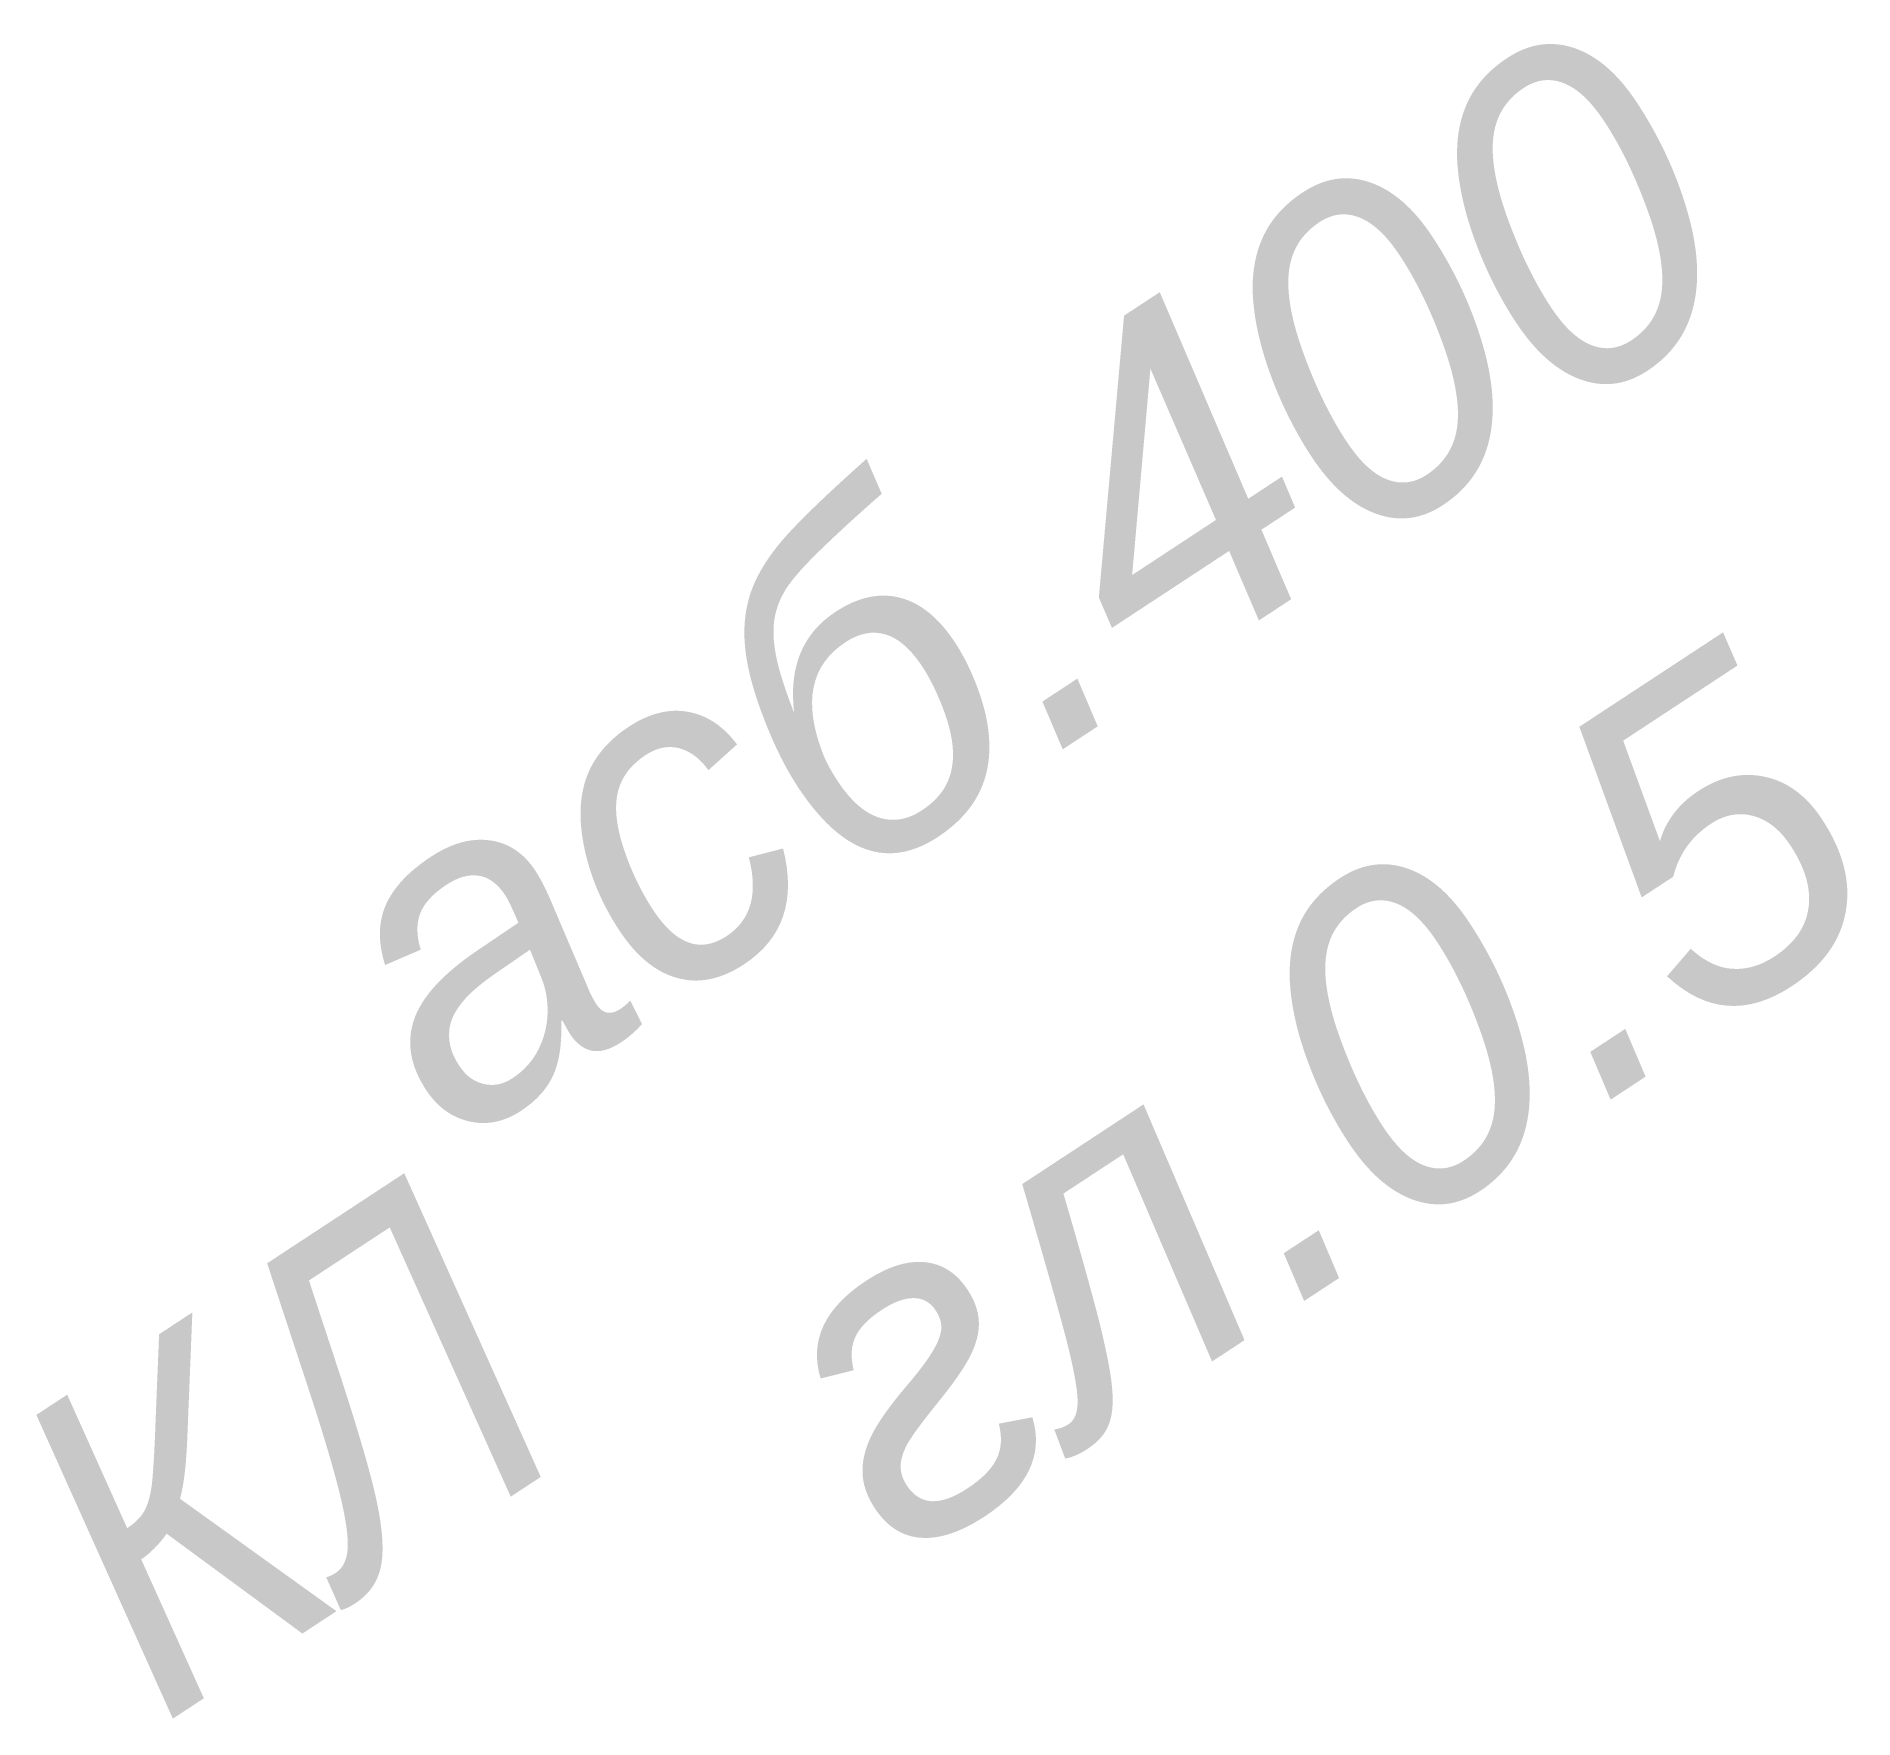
# Model space of a CAD drawing. Header units: millimetres. Extents: x 415616.54 to 415622.06, y 1589.69 to 1594.81.
import ezdxf
from ezdxf.enums import TextEntityAlignment as Align

# ---------------------------------------------------------------- set-up
doc = ezdxf.new("R2010")
doc.units = ezdxf.units.MM
doc.layers.add('Канализация', color=54, linetype='Continuous', lineweight=15)
doc.styles.add('Bm431', font='')
doc.styles.get('Bm431').set_extended_font_data('Bm431', italic=True)

# ---------------------------------------------------------------- blocks, each defined once
blk = doc.blocks.new('*U5')
at = {"color": 0, "linetype": 'Continuous', "lineweight": -2, "style": 'Bm431'}
for tag, p in [('Характеристика', (3, 1.5)), ('Глубина', (3, -3.5))]:
    blk.add_attdef(tag, p, '', height=2, dxfattribs=at)
blk.add_attdef('Индекс_назначения_трубопровода', text='', height=2, dxfattribs=at).set_placement((0, 0), align=Align.MIDDLE_LEFT)

msp = doc.modelspace()

# ---------------------------------------------------------------- block references
at = {"layer": 'Канализация', "color": 7, "ltscale": 0.5}
ref = msp.add_blockref('*U5', (415616.6454, 1590.0889, -415615.7297), dxfattribs=dict(at, xscale=0.4999999999999995, yscale=0.4999999999999995, zscale=0.4999999999999995, rotation=33.30893790133663))
ref.add_attrib('Индекс_назначения_трубопровода', 'КЛ', dxfattribs={"layer": '0', "color": 0, "linetype": 'Continuous', "lineweight": -2, "height": 1, "rotation": 33.3089, "style": 'Bm431', "width": 0.9}).set_placement((415616.6454, 1590.0889, -415655.9357), align=Align.MIDDLE_LEFT)
ref.add_attrib('Характеристика', 'асб.400', (415617.8043, 1591.422, -415584.4357), dxfattribs={"layer": '0', "color": 0, "linetype": 'Continuous', "lineweight": -2, "height": 1, "rotation": 33.3089, "style": 'Bm431'})
ref.add_attrib('Глубина', 'гл.0.5', (415619.1658, 1590.1566, -415655.9357), dxfattribs={"layer": '0', "color": 0, "linetype": 'Continuous', "lineweight": -2, "height": 1, "rotation": 33.3089, "style": 'Bm431'})

doc.saveas('drawing.dxf')
